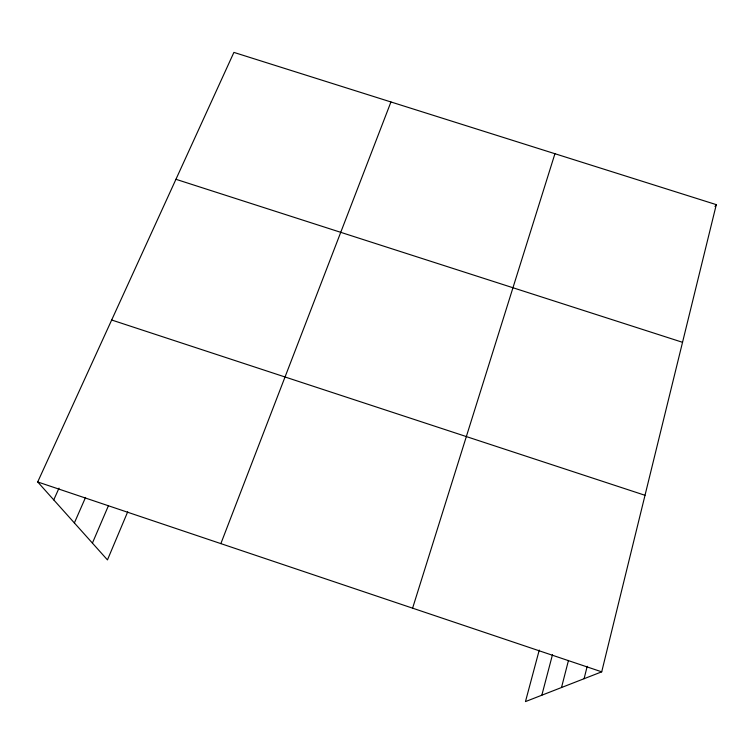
<?xml version="1.0" encoding="UTF-8"?>
<svg xmlns="http://www.w3.org/2000/svg" width="754" height="754" viewBox="0 0 754 754"><rect width="100%" height="100%" fill="white"/><g stroke="black" fill="none" stroke-linecap="round" stroke-linejoin="round"><path stroke-width="1.13" d="M539.251 650.071L525.463 701.597L601.711 671.833L716.3 204.645L233.9 52.403L37.7 481.957L107.454 559.902L127.699 511.834M584.086 678.713L587.196 666.3M561.513 687.525L568.478 660.41M541.834 695.207L552.494 654.642M412.598 608.167L554.935 153.722M220.865 543.615L390.94 101.969M92.412 543.087L108.435 505.708M74.373 522.937L85.551 497.414M53.751 499.893L59.019 488.149M714.99 206.521L716.3 204.645M175.946 179.301L682.54 342.307M111.677 320.007L645.009 495.293M37.7 481.957L601.711 671.833"/></g></svg>
